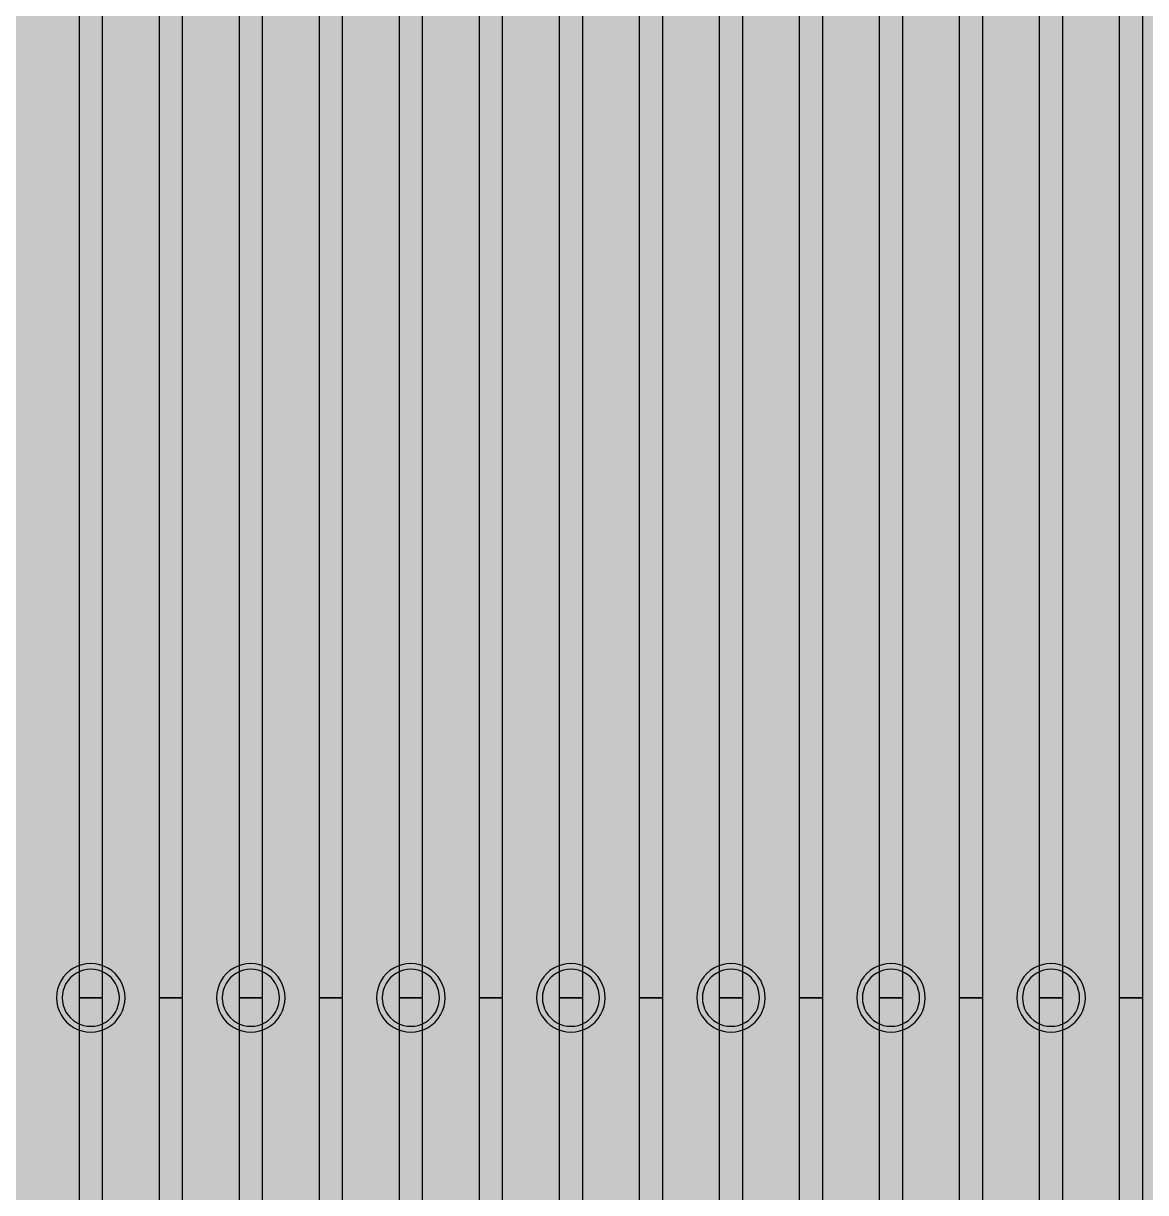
# Model space of a CAD drawing. Header units: metres. Extents: x -7231 to 10969, y -37556 to 1873.
# Drawn here: x 2041.6 to 2139.8, y -16649 to -16546.6 of the extents above; entities that cross this region are included whole.
import ezdxf

# ---------------------------------------------------------------- set-up
doc = ezdxf.new("R2010")
doc.units = ezdxf.units.M
for name, color, linetype in [('Metal1', 4, 'CONTINUOUS'), ('Metal2', 3, 'CONTINUOUS'), ('Polyimide', 7, 'CONTINUOUS')]:
    doc.layers.add(name, color=color, linetype=linetype)

msp = doc.modelspace()

# ---------------------------------------------------------------- hatches: boundary and pattern name
at = {"layer": 'Polyimide'}
msp.add_hatch(color=7, dxfattribs=at).paths.add_polyline_path([(4065.69, -468), (4066.67, -501.99), (4068.51, -535.99), (4071.41, -569.99), (4075.54, -603.99), (4081.04, -637.99), (4088.01, -671.99), (4096.52, -705.98), (4106.62, -739.98), (4118.33, -773.98), (4131.63, -807.98), (4146.49, -841.98), (4162.87, -875.98), (4180.68, -909.97), (4199.83, -943.97), (4220.22, -977.97), (4241.73, -1011.97), (4264.21, -1045.97), (4287.52, -1079.96), (4311.51, -1113.96), (4336.01, -1147.96), (4360.86, -1181.96), (4385.88, -1215.96), (4410.89, -1249.96), (4435.74, -1283.95), (4460.24, -1317.95), (4484.23, -1351.95), (4507.54, -1385.95), (4530.02, -1419.95), (4551.53, -1453.94), (4571.92, -1487.94), (4591.07, -1521.94), (4608.88, -1555.94), (4625.26, -1589.94), (4640.12, -1623.94), (4653.42, -1657.93), (4665.13, -1691.93), (4675.23, -1725.93), (4683.74, -1759.93), (4690.71, -1793.93), (4696.21, -1827.93), (4700.34, -1861.92), (4703.24, -1895.92), (4705.08, -1929.92), (4706.06, -1963.92), (4706.44, -1997.92), (4706.5, -2031.91), (4706.5, -4793.02), (4709.95, -4838.39), (4720.22, -4882.71), (4737.08, -4924.98), (4760.13, -4964.2), (4788.85, -4999.49), (4822.58, -5030.03), (4860.53, -5055.12), (4901.85, -5074.18), (4901.85, -5074.18), (4970.68, -5105.23), (5034.7, -5145.26), (5092.76, -5193.54), (5143.8, -5249.19), (5186.89, -5311.2), (5221.24, -5378.44), (5246.23, -5449.69), (5261.41, -5523.66), (5266.5, -5599), (5261.41, -5674.34), (5246.23, -5748.31), (5221.24, -5819.56), (5186.89, -5886.8), (5143.8, -5948.81), (5092.76, -6004.46), (5034.7, -6052.74), (4970.68, -6092.77), (4901.85, -6123.82), (4860.53, -6142.88), (4822.58, -6167.97), (4788.85, -6198.51), (4760.13, -6233.8), (4737.08, -6273.02), (4720.22, -6315.29), (4709.95, -6359.61), (4706.5, -6404.98), (4706.5, -9221.52), (4709.95, -9266.88), (4720.22, -9311.21), (4737.08, -9353.47), (4760.13, -9392.7), (4788.85, -9427.98), (4822.58, -9458.52), (4860.53, -9483.61), (4901.85, -9502.67), (4970.68, -9533.72), (5034.7, -9573.75), (5092.76, -9622.03), (5143.8, -9677.68), (5186.89, -9739.69), (5221.24, -9806.94), (5246.23, -9878.19), (5261.41, -9952.16), (5266.5, -10027.49), (5261.41, -10102.83), (5246.23, -10176.8), (5221.24, -10248.05), (5186.89, -10315.3), (5143.8, -10377.31), (5092.76, -10432.96), (5034.7, -10481.24), (4970.68, -10521.27), (4901.85, -10552.32), (4860.53, -10571.38), (4822.58, -10596.46), (4788.85, -10627), (4760.13, -10662.29), (4737.08, -10701.52), (4720.22, -10743.78), (4709.95, -10788.1), (4706.5, -10833.47), (4706.5, -13650.01), (4709.95, -13695.38), (4720.22, -13739.7), (4737.08, -13781.96), (4760.13, -13821.19), (4788.85, -13856.48), (4822.58, -13887.02), (4860.53, -13912.11), (4901.85, -13931.17), (4970.68, -13962.22), (5034.7, -14002.25), (5092.76, -14050.53), (5143.8, -14106.18), (5186.89, -14168.19), (5221.24, -14235.43), (5246.23, -14306.68), (5261.41, -14380.65), (5266.5, -14455.99), (5261.41, -14531.33), (5246.23, -14605.29), (5221.24, -14676.55), (5186.89, -14743.79), (5143.8, -14805.8), (5092.76, -14861.45), (5034.7, -14909.73), (4970.68, -14949.76), (4901.85, -14980.81), (4860.53, -14999.87), (4822.58, -15024.96), (4788.85, -15055.5), (4760.13, -15090.79), (4737.08, -15130.01), (4720.22, -15172.27), (4709.95, -15216.6), (4706.5, -15261.97), (4706.5, -15455.99), (4720.95, -15750.04), (4764.14, -16041.26), (4835.68, -16326.84), (4934.86, -16604.04), (5060.74, -16870.18), (5212.09, -17122.7), (5387.47, -17359.17), (5585.18, -17577.31), (5803.32, -17775.02), (6039.79, -17950.4), (6292.31, -18101.75), (6558.45, -18227.63), (6835.65, -18326.81), (7121.23, -18398.34), (7412.45, -18441.54), (7706.5, -18455.99), (9969.01, -18455.99), (10047.42, -18459.84), (10125.08, -18471.36), (10201.23, -18490.44), (10275.15, -18516.89), (10346.12, -18550.45), (10413.46, -18590.81), (10476.52, -18637.58), (10534.69, -18690.3), (10587.41, -18748.47), (10634.18, -18811.53), (10674.54, -18878.87), (10708.11, -18949.84), (10734.56, -19023.76), (10753.63, -19099.92), (10765.15, -19177.58), (10769.01, -19255.99), (10769.01, -20895.8), (10730.24, -20951.41), (10694.6, -21009.08), (10662.21, -21068.63), (10633.17, -21129.89), (10607.55, -21192.66), (10585.45, -21256.74), (10566.93, -21321.96), (10552.05, -21388.09), (10540.84, -21454.95), (10533.35, -21522.33), (10529.6, -21590.02), (10529.6, -21657.81), (10533.35, -21725.5), (10540.84, -21792.87), (10552.05, -21859.73), (10566.93, -21925.87), (10585.45, -21991.08), (10607.55, -22055.17), (10633.17, -22117.94), (10662.21, -22179.19), (10694.6, -22238.74), (10730.24, -22296.41), (10769.01, -22352.03), (10769.01, -32454.24), (10728.74, -32510.49), (10691.72, -32568.92), (10658.05, -32629.35), (10627.85, -32691.58), (10601.2, -32755.42), (10578.21, -32820.67), (10558.93, -32887.1), (10543.44, -32954.52), (10531.77, -33022.71), (10523.97, -33091.44), (10520.07, -33160.51), (10520.07, -33229.69), (10523.97, -33298.75), (10531.77, -33367.49), (10543.44, -33435.67), (10558.93, -33503.09), (10578.21, -33569.53), (10601.2, -33634.77), (10627.85, -33698.61), (10658.05, -33760.85), (10691.72, -33821.28), (10728.74, -33879.71), (10769.01, -33935.96), (10769.01, -36556), (10765.15, -36634.41), (10753.63, -36712.07), (10734.56, -36788.23), (10708.11, -36862.15), (10674.54, -36933.12), (10634.18, -37000.46), (10587.41, -37063.51), (10534.69, -37121.69), (10476.52, -37174.41), (10413.46, -37221.18), (10346.12, -37261.54), (10275.15, -37295.1), (10201.23, -37321.55), (10125.08, -37340.63), (10047.42, -37352.15), (9969.01, -37356), (-6231.01, -37356), (-6309.42, -37352.15), (-6387.08, -37340.63), (-6463.23, -37321.55), (-6537.15, -37295.1), (-6608.12, -37261.54), (-6675.46, -37221.18), (-6738.52, -37174.41), (-6796.69, -37121.69), (-6849.41, -37063.51), (-6896.18, -37000.46), (-6936.54, -36933.12), (-6970.11, -36862.15), (-6996.56, -36788.23), (-7015.63, -36712.07), (-7027.15, -36634.41), (-7031.01, -36556), (-7031.01, -33936), (-6990.74, -33879.75), (-6953.7, -33821.31), (-6920.03, -33760.88), (-6889.82, -33698.64), (-6863.18, -33634.8), (-6840.18, -33569.55), (-6820.9, -33503.11), (-6805.4, -33435.69), (-6793.74, -33367.49), (-6785.94, -33298.75), (-6782.03, -33229.68), (-6782.03, -33160.5), (-6785.94, -33091.43), (-6793.74, -33022.69), (-6805.4, -32954.5), (-6820.9, -32887.07), (-6840.18, -32820.63), (-6863.18, -32755.39), (-6889.82, -32691.54), (-6920.03, -32629.3), (-6953.7, -32568.87), (-6990.74, -32510.43), (-7031.01, -32454.18), (-7031.01, -22364.83), (-6990.74, -22308.58), (-6953.7, -22250.14), (-6920.03, -22189.71), (-6889.82, -22127.47), (-6863.18, -22063.62), (-6840.18, -21998.38), (-6820.9, -21931.94), (-6805.4, -21864.51), (-6793.74, -21796.32), (-6785.94, -21727.58), (-6782.03, -21658.51), (-6782.03, -21589.33), (-6785.94, -21520.26), (-6793.74, -21451.52), (-6805.4, -21383.32), (-6820.9, -21315.9), (-6840.18, -21249.46), (-6863.18, -21184.21), (-6889.82, -21120.37), (-6920.03, -21058.13), (-6953.7, -20997.7), (-6990.74, -20939.26), (-7031.01, -20883.01), (-7031.01, -19255.99), (-7027.15, -19177.58), (-7015.63, -19099.92), (-6996.56, -19023.76), (-6970.11, -18949.84), (-6936.54, -18878.87), (-6896.18, -18811.53), (-6849.41, -18748.47), (-6796.69, -18690.3), (-6738.52, -18637.58), (-6675.46, -18590.81), (-6608.12, -18550.45), (-6537.15, -18516.89), (-6463.23, -18490.44), (-6387.08, -18471.36), (-6309.42, -18459.84), (-6231.01, -18455.99), (-3968.5, -18455.99), (-3674.45, -18441.54), (-3383.23, -18398.34), (-3097.65, -18326.81), (-2820.45, -18227.63), (-2554.31, -18101.75), (-2301.79, -17950.4), (-2065.32, -17775.02), (-1847.18, -17577.31), (-1649.47, -17359.17), (-1474.09, -17122.7), (-1322.74, -16870.18), (-1196.86, -16604.04), (-1097.68, -16326.84), (-1026.14, -16041.26), (-982.95, -15750.04), (-968.5, -15455.99), (-968.5, -15261.97), (-971.95, -15216.6), (-982.22, -15172.27), (-999.08, -15130.01), (-1022.13, -15090.79), (-1050.85, -15055.5), (-1084.58, -15024.96), (-1122.53, -14999.87), (-1163.85, -14980.81), (-1232.68, -14949.76), (-1296.7, -14909.73), (-1354.76, -14861.45), (-1405.8, -14805.8), (-1448.89, -14743.79), (-1483.24, -14676.55), (-1508.23, -14605.29), (-1523.41, -14531.33), (-1528.5, -14455.99), (-1523.41, -14380.65), (-1508.23, -14306.68), (-1483.24, -14235.43), (-1448.89, -14168.19), (-1405.8, -14106.18), (-1354.76, -14050.53), (-1296.7, -14002.25), (-1232.68, -13962.22), (-1163.85, -13931.17), (-1122.53, -13912.11), (-1084.58, -13887.02), (-1050.85, -13856.48), (-1022.13, -13821.19), (-999.08, -13781.96), (-982.22, -13739.7), (-971.95, -13695.38), (-968.5, -13650.01), (-968.5, -12309.64), (-971.95, -12264.27), (-982.22, -12219.94), (-999.08, -12177.68), (-1022.13, -12138.46), (-1050.85, -12103.17), (-1084.58, -12072.63), (-1122.53, -12047.54), (-1163.85, -12028.48), (-1232.68, -11997.43), (-1296.7, -11957.4), (-1354.76, -11909.12), (-1405.8, -11853.47), (-1448.89, -11791.46), (-1483.24, -11724.22), (-1508.23, -11652.96), (-1523.41, -11579), (-1528.5, -11503.66), (-1523.41, -11428.32), (-1508.23, -11354.35), (-1483.24, -11283.1), (-1448.89, -11215.86), (-1405.8, -11153.85), (-1354.76, -11098.2), (-1296.7, -11049.92), (-1232.68, -11009.89), (-1163.85, -10978.84), (-1122.53, -10959.78), (-1084.58, -10934.69), (-1050.85, -10904.15), (-1022.13, -10868.86), (-999.08, -10829.63), (-982.22, -10787.37), (-971.95, -10743.05), (-968.5, -10697.68), (-968.5, -9357.31), (-971.95, -9311.94), (-982.22, -9267.62), (-999.08, -9225.35), (-1022.13, -9186.13), (-1050.85, -9150.84), (-1084.58, -9120.3), (-1122.53, -9095.21), (-1163.85, -9076.15), (-1163.85, -9076.15), (-1232.68, -9045.1), (-1296.7, -9005.07), (-1354.76, -8956.79), (-1405.8, -8901.14), (-1448.89, -8839.13), (-1483.24, -8771.89), (-1508.23, -8700.64), (-1523.41, -8626.67), (-1528.5, -8551.33), (-1523.41, -8475.99), (-1508.23, -8402.02), (-1483.24, -8330.77), (-1448.89, -8263.53), (-1405.8, -8201.52), (-1354.76, -8145.87), (-1296.7, -8097.59), (-1232.68, -8057.56), (-1163.85, -8026.51), (-1163.85, -8026.51), (-1122.53, -8007.45), (-1084.58, -7982.36), (-1050.85, -7951.82), (-1022.13, -7916.53), (-999.08, -7877.31), (-982.22, -7835.04), (-971.95, -7790.72), (-968.5, -7745.35), (-968.5, -6404.98), (-971.95, -6359.61), (-982.22, -6315.29), (-999.08, -6273.02), (-1022.13, -6233.8), (-1050.85, -6198.51), (-1084.58, -6167.97), (-1122.53, -6142.88), (-1163.85, -6123.82), (-1163.85, -6123.82), (-1232.68, -6092.77), (-1296.7, -6052.74), (-1354.76, -6004.46), (-1405.8, -5948.81), (-1448.89, -5886.8), (-1483.24, -5819.56), (-1508.23, -5748.31), (-1523.41, -5674.34), (-1528.5, -5599), (-1523.41, -5523.66), (-1508.23, -5449.69), (-1483.24, -5378.44), (-1448.89, -5311.2), (-1405.8, -5249.19), (-1354.76, -5193.54), (-1296.7, -5145.26), (-1232.68, -5105.23), (-1163.85, -5074.18), (-1163.85, -5074.18), (-1122.53, -5055.12), (-1084.58, -5030.03), (-1050.85, -4999.49), (-1022.13, -4964.2), (-999.08, -4924.98), (-982.22, -4882.71), (-971.95, -4838.39), (-968.5, -4793.02), (-968.5, -2031.91), (-968.44, -1997.92), (-968.06, -1963.92), (-967.05, -1929.92), (-965.18, -1895.92), (-962.22, -1861.92), (-958.01, -1827.93), (-952.41, -1793.93), (-945.31, -1759.93), (-936.64, -1725.93), (-926.35, -1691.93), (-914.43, -1657.93), (-900.88, -1623.94), (-885.74, -1589.94), (-869.05, -1555.94), (-850.91, -1521.94), (-831.4, -1487.94), (-810.63, -1453.94), (-788.72, -1419.95), (-765.82, -1385.95), (-742.07, -1351.95), (-717.63, -1317.95), (-692.67, -1283.95), (-667.36, -1249.96), (-641.88, -1215.96), (-616.39, -1181.96), (-591.08, -1147.96), (-566.12, -1113.96), (-541.68, -1079.96), (-517.93, -1045.97), (-495.03, -1011.97), (-473.12, -977.97), (-452.35, -943.97), (-432.84, -909.97), (-414.7, -875.98), (-398.01, -841.98), (-382.87, -807.98), (-369.32, -773.98), (-357.4, -739.98), (-347.11, -705.98), (-338.44, -671.99), (-331.34, -637.99), (-325.74, -603.99), (-321.53, -569.99), (-318.57, -535.99), (-316.7, -501.99), (-315.69, -468), (-315.31, -434), (-315.25, -400), (-315.25, 401), (-315.25, 451), (-315.25, 1644), (-270.25, 1644), (-270.03, 1637.13), (-269.35, 1630.29), (-268.23, 1623.52), (-266.67, 1616.82), (-264.68, 1610.25), (-262.26, 1603.82), (-259.42, 1597.56), (-256.18, 1591.5), (-252.55, 1585.67), (-248.55, 1580.08), (-244.19, 1574.77), (-239.5, 1569.75), (-234.48, 1565.06), (-229.17, 1560.7), (-223.58, 1556.7), (-217.75, 1553.07), (-211.69, 1549.83), (-205.43, 1546.99), (-199, 1544.57), (-192.43, 1542.58), (-185.73, 1541.02), (-178.96, 1539.9), (-172.12, 1539.22), (-165.25, 1539), (-158.38, 1539.22), (-151.54, 1539.9), (-144.77, 1541.02), (-138.07, 1542.58), (-131.5, 1544.57), (-125.07, 1546.99), (-118.81, 1549.83), (-112.75, 1553.07), (-106.92, 1556.7), (-101.33, 1560.7), (-96.02, 1565.06), (-91, 1569.75), (-86.31, 1574.77), (-81.95, 1580.08), (-77.95, 1585.67), (-74.32, 1591.5), (-71.08, 1597.56), (-68.24, 1603.82), (-65.82, 1610.25), (-63.83, 1616.82), (-62.27, 1623.52), (-61.15, 1630.29), (-60.47, 1637.13), (-60.25, 1644), (1853, 1644), (1853, 1573), (3815.25, 1573), (3815.46, 1579.54), (3816.11, 1586.05), (3817.17, 1592.51), (3818.66, 1598.88), (3820.56, 1605.14), (3822.86, 1611.27), (3825.56, 1617.23), (3828.65, 1623), (3832.1, 1628.56), (3835.91, 1633.88), (3840.07, 1638.93), (3844.54, 1643.71), (3849.32, 1648.18), (3854.37, 1652.34), (3859.69, 1656.15), (3865.25, 1659.6), (3871.02, 1662.69), (3876.98, 1665.39), (3883.11, 1667.69), (3889.37, 1669.59), (3895.74, 1671.08), (3902.2, 1672.14), (3908.71, 1672.79), (3915.25, 1673), (3921.79, 1672.79), (3928.3, 1672.14), (3934.76, 1671.08), (3941.13, 1669.59), (3947.39, 1667.69), (3953.52, 1665.39), (3959.48, 1662.69), (3965.25, 1659.6), (3970.81, 1656.15), (3976.13, 1652.34), (3981.18, 1648.18), (3985.96, 1643.71), (3990.43, 1638.93), (3994.59, 1633.88), (3998.4, 1628.56), (4001.85, 1623), (4004.94, 1617.23), (4007.64, 1611.27), (4009.94, 1605.14), (4011.84, 1598.88), (4013.33, 1592.51), (4014.39, 1586.05), (4015.04, 1579.54), (4015.25, 1573), (4065.25, 1573), (4065.25, 451), (4065.25, 401), (4065.25, -400), (4065.31, -434), (4065.69, -468)])

# ---------------------------------------------------------------- linework, layer by layer
at = {"layer": 'Metal1'}
for points in [[(2048.5, -2031.87), (2048.5, -16631.91), (2046.5, -16631.91), (2046.5, -2031.96)], [(2055.5, -2031.86), (2055.5, -16631.91), (2053.5, -16631.91), (2053.5, -2031.96)], [(2062.5, -2031.86), (2062.5, -16631.91), (2060.5, -16631.91), (2060.5, -2031.97)], [(2069.5, -2031.86), (2069.5, -16631.91), (2067.5, -16631.91), (2067.5, -2031.97)], [(2076.5, -2031.86), (2076.5, -16631.91), (2074.5, -16631.91), (2074.5, -2031.97)], [(2083.5, -2031.86), (2083.5, -16631.91), (2081.5, -16631.91), (2081.5, -2031.97)], [(2090.5, -2031.86), (2090.5, -16631.91), (2088.5, -16631.91), (2088.5, -2031.97)], [(2097.5, -2031.86), (2097.5, -16631.91), (2095.5, -16631.91), (2095.5, -2031.97)], [(2104.5, -2031.86), (2104.5, -16631.91), (2102.5, -16631.91), (2102.5, -2031.97)], [(2111.5, -2031.86), (2111.5, -16631.91), (2109.5, -16631.91), (2109.5, -2031.97)], [(2118.5, -2031.86), (2118.5, -16631.91), (2116.5, -16631.91), (2116.5, -2031.97)], [(2125.5, -2031.86), (2125.5, -16631.91), (2123.5, -16631.91), (2123.5, -2031.97)], [(2132.5, -2031.86), (2132.5, -16631.91), (2130.5, -16631.91), (2130.5, -2031.97)], [(2139.5, -2031.86), (2139.5, -16631.91), (2137.5, -16631.91), (2137.5, -2031.97)], [(2041.71, -17789.34), (2043.4, -17766.84), (2045.08, -17744.34), (2046.76, -17721.84), (2048.45, -17699.34), (2050.13, -17676.84), (2051.82, -17654.34), (2052.83, -17640.86), (2053.5, -17622.87), (2053.5, -16631.91), (2055.5, -16631.91), (2055.5, -17622.91), (2054.82, -17640.97), (2053.81, -17654.49), (2052.13, -17676.99), (2050.44, -17699.49), (2048.76, -17721.99), (2047.07, -17744.49), (2045.39, -17766.99), (2043.71, -17789.49)], [(2054.82, -17789.34), (2056.63, -17766.84), (2058.45, -17744.34), (2060.26, -17721.84), (2062.07, -17699.34), (2063.88, -17676.84), (2065.69, -17654.34), (2066.78, -17640.85), (2067.5, -17622.87), (2067.5, -16631.91), (2069.5, -16631.91), (2069.5, -17622.91), (2068.77, -17640.98), (2067.69, -17654.5), (2065.87, -17677), (2064.06, -17699.5), (2062.25, -17722), (2060.44, -17744.5), (2058.63, -17767), (2056.82, -17789.5)], [(2067.93, -17789.33), (2069.87, -17766.83), (2071.81, -17744.33), (2073.75, -17721.83), (2075.69, -17699.33), (2077.63, -17676.83), (2079.56, -17654.33), (2080.73, -17640.85), (2081.5, -17622.86), (2081.5, -16631.91), (2083.5, -16631.91), (2083.5, -17622.9), (2082.72, -17640.98), (2081.56, -17654.5), (2079.62, -17677), (2077.68, -17699.5), (2075.74, -17722), (2073.8, -17744.5), (2071.86, -17767), (2069.92, -17789.51)], [(2081.04, -17789.33), (2083.11, -17766.83), (2085.17, -17744.33), (2087.24, -17721.83), (2089.31, -17699.33), (2091.37, -17676.82), (2093.44, -17654.32), (2094.68, -17640.85), (2095.5, -17622.85), (2095.5, -16631.91), (2097.5, -16631.91), (2097.5, -17622.9), (2096.67, -17640.98), (2095.43, -17654.51), (2093.36, -17677.01), (2091.3, -17699.51), (2089.23, -17722.01), (2087.17, -17744.51), (2085.1, -17767.01), (2083.03, -17789.51)], [(2094.15, -17789.32), (2096.35, -17766.82), (2098.54, -17744.32), (2100.73, -17721.82), (2102.93, -17699.32), (2105.12, -17676.82), (2107.31, -17654.32), (2108.63, -17640.84), (2109.5, -17622.85), (2109.5, -16631.91), (2111.5, -16631.91), (2111.5, -17622.9), (2110.62, -17640.99), (2109.3, -17654.51), (2107.11, -17677.01), (2104.92, -17699.51), (2102.72, -17722.01), (2100.53, -17744.52), (2098.34, -17767.02), (2096.14, -17789.52)], [(2107.26, -17789.32), (2109.58, -17766.82), (2111.9, -17744.32), (2114.22, -17721.81), (2116.54, -17699.31), (2118.86, -17676.81), (2121.19, -17654.31), (2122.57, -17640.84), (2123.5, -17622.84), (2123.5, -16631.91), (2125.5, -16631.91), (2125.5, -17622.89), (2124.57, -17640.99), (2123.17, -17654.52), (2120.85, -17677.02), (2118.53, -17699.52), (2116.21, -17722.02), (2113.89, -17744.52), (2111.57, -17767.02), (2109.25, -17789.52)], [(2120.37, -17789.31), (2122.82, -17766.81), (2125.27, -17744.31), (2127.72, -17721.81), (2130.16, -17699.31), (2132.61, -17676.81), (2135.06, -17654.31), (2136.52, -17640.83), (2137.5, -17622.83), (2137.5, -16631.91), (2139.5, -16631.91), (2139.5, -17622.89), (2138.52, -17641), (2137.05, -17654.52), (2134.6, -17677.02), (2132.15, -17699.52), (2129.7, -17722.03), (2127.26, -17744.53), (2124.81, -17767.03), (2122.36, -17789.53)]]:
    msp.add_lwpolyline(points, dxfattribs=at)
for points in [[(2050.5, -16631.91), (2050.47, -16631.52), (2050.4, -16631.14), (2050.27, -16630.77), (2050.1, -16630.41), (2049.88, -16630.09), (2049.62, -16629.79), (2049.33, -16629.53), (2049, -16629.32), (2048.65, -16629.14), (2048.28, -16629.02), (2047.89, -16628.94), (2047.5, -16628.91), (2047.11, -16628.94), (2046.72, -16629.02), (2046.35, -16629.14), (2046, -16629.32), (2045.67, -16629.53), (2045.38, -16629.79), (2045.12, -16630.09), (2044.9, -16630.41), (2044.73, -16630.77), (2044.6, -16631.14), (2044.53, -16631.52), (2044.5, -16631.91), (2044.53, -16632.31), (2044.6, -16632.69), (2044.73, -16633.06), (2044.9, -16633.41), (2045.12, -16633.74), (2045.38, -16634.04), (2045.67, -16634.29), (2046, -16634.51), (2046.35, -16634.69), (2046.72, -16634.81), (2047.11, -16634.89), (2047.5, -16634.91), (2047.89, -16634.89), (2048.28, -16634.81), (2048.65, -16634.69), (2049, -16634.51), (2049.33, -16634.29), (2049.62, -16634.04), (2049.88, -16633.74), (2050.1, -16633.41), (2050.27, -16633.06), (2050.4, -16632.69), (2050.47, -16632.31), (2050.5, -16631.91)], [(2064.5, -16631.91), (2064.47, -16631.52), (2064.4, -16631.14), (2064.27, -16630.77), (2064.1, -16630.41), (2063.88, -16630.09), (2063.62, -16629.79), (2063.33, -16629.53), (2063, -16629.32), (2062.65, -16629.14), (2062.28, -16629.02), (2061.89, -16628.94), (2061.5, -16628.91), (2061.11, -16628.94), (2060.72, -16629.02), (2060.35, -16629.14), (2060, -16629.32), (2059.67, -16629.53), (2059.38, -16629.79), (2059.12, -16630.09), (2058.9, -16630.41), (2058.73, -16630.77), (2058.6, -16631.14), (2058.53, -16631.52), (2058.5, -16631.91), (2058.53, -16632.31), (2058.6, -16632.69), (2058.73, -16633.06), (2058.9, -16633.41), (2059.12, -16633.74), (2059.38, -16634.04), (2059.67, -16634.29), (2060, -16634.51), (2060.35, -16634.69), (2060.72, -16634.81), (2061.11, -16634.89), (2061.5, -16634.91), (2061.89, -16634.89), (2062.28, -16634.81), (2062.65, -16634.69), (2063, -16634.51), (2063.33, -16634.29), (2063.62, -16634.04), (2063.88, -16633.74), (2064.1, -16633.41), (2064.27, -16633.06), (2064.4, -16632.69), (2064.47, -16632.31), (2064.5, -16631.91)], [(2078.5, -16631.91), (2078.47, -16631.52), (2078.4, -16631.14), (2078.27, -16630.77), (2078.1, -16630.41), (2077.88, -16630.09), (2077.62, -16629.79), (2077.33, -16629.53), (2077, -16629.32), (2076.65, -16629.14), (2076.28, -16629.02), (2075.89, -16628.94), (2075.5, -16628.91), (2075.11, -16628.94), (2074.72, -16629.02), (2074.35, -16629.14), (2074, -16629.32), (2073.67, -16629.53), (2073.38, -16629.79), (2073.12, -16630.09), (2072.9, -16630.41), (2072.73, -16630.77), (2072.6, -16631.14), (2072.53, -16631.52), (2072.5, -16631.91), (2072.53, -16632.31), (2072.6, -16632.69), (2072.73, -16633.06), (2072.9, -16633.41), (2073.12, -16633.74), (2073.38, -16634.04), (2073.67, -16634.29), (2074, -16634.51), (2074.35, -16634.69), (2074.72, -16634.81), (2075.11, -16634.89), (2075.5, -16634.91), (2075.89, -16634.89), (2076.28, -16634.81), (2076.65, -16634.69), (2077, -16634.51), (2077.33, -16634.29), (2077.62, -16634.04), (2077.88, -16633.74), (2078.1, -16633.41), (2078.27, -16633.06), (2078.4, -16632.69), (2078.47, -16632.31), (2078.5, -16631.91)], [(2092.5, -16631.91), (2092.47, -16631.52), (2092.4, -16631.14), (2092.27, -16630.77), (2092.1, -16630.41), (2091.88, -16630.09), (2091.62, -16629.79), (2091.33, -16629.53), (2091, -16629.32), (2090.65, -16629.14), (2090.28, -16629.02), (2089.89, -16628.94), (2089.5, -16628.91), (2089.11, -16628.94), (2088.72, -16629.02), (2088.35, -16629.14), (2088, -16629.32), (2087.67, -16629.53), (2087.38, -16629.79), (2087.12, -16630.09), (2086.9, -16630.41), (2086.73, -16630.77), (2086.6, -16631.14), (2086.53, -16631.52), (2086.5, -16631.91), (2086.53, -16632.31), (2086.6, -16632.69), (2086.73, -16633.06), (2086.9, -16633.41), (2087.12, -16633.74), (2087.38, -16634.04), (2087.67, -16634.29), (2088, -16634.51), (2088.35, -16634.69), (2088.72, -16634.81), (2089.11, -16634.89), (2089.5, -16634.91), (2089.89, -16634.89), (2090.28, -16634.81), (2090.65, -16634.69), (2091, -16634.51), (2091.33, -16634.29), (2091.62, -16634.04), (2091.88, -16633.74), (2092.1, -16633.41), (2092.27, -16633.06), (2092.4, -16632.69), (2092.47, -16632.31), (2092.5, -16631.91)], [(2106.5, -16631.91), (2106.47, -16631.52), (2106.4, -16631.14), (2106.27, -16630.77), (2106.1, -16630.41), (2105.88, -16630.09), (2105.62, -16629.79), (2105.33, -16629.53), (2105, -16629.32), (2104.65, -16629.14), (2104.28, -16629.02), (2103.89, -16628.94), (2103.5, -16628.91), (2103.11, -16628.94), (2102.72, -16629.02), (2102.35, -16629.14), (2102, -16629.32), (2101.67, -16629.53), (2101.38, -16629.79), (2101.12, -16630.09), (2100.9, -16630.41), (2100.73, -16630.77), (2100.6, -16631.14), (2100.53, -16631.52), (2100.5, -16631.91), (2100.53, -16632.31), (2100.6, -16632.69), (2100.73, -16633.06), (2100.9, -16633.41), (2101.12, -16633.74), (2101.38, -16634.04), (2101.67, -16634.29), (2102, -16634.51), (2102.35, -16634.69), (2102.72, -16634.81), (2103.11, -16634.89), (2103.5, -16634.91), (2103.89, -16634.89), (2104.28, -16634.81), (2104.65, -16634.69), (2105, -16634.51), (2105.33, -16634.29), (2105.62, -16634.04), (2105.88, -16633.74), (2106.1, -16633.41), (2106.27, -16633.06), (2106.4, -16632.69), (2106.47, -16632.31), (2106.5, -16631.91)], [(2120.5, -16631.91), (2120.47, -16631.52), (2120.4, -16631.14), (2120.27, -16630.77), (2120.1, -16630.41), (2119.88, -16630.09), (2119.62, -16629.79), (2119.33, -16629.53), (2119, -16629.32), (2118.65, -16629.14), (2118.28, -16629.02), (2117.89, -16628.94), (2117.5, -16628.91), (2117.11, -16628.94), (2116.72, -16629.02), (2116.35, -16629.14), (2116, -16629.32), (2115.67, -16629.53), (2115.38, -16629.79), (2115.12, -16630.09), (2114.9, -16630.41), (2114.73, -16630.77), (2114.6, -16631.14), (2114.53, -16631.52), (2114.5, -16631.91), (2114.53, -16632.31), (2114.6, -16632.69), (2114.73, -16633.06), (2114.9, -16633.41), (2115.12, -16633.74), (2115.38, -16634.04), (2115.67, -16634.29), (2116, -16634.51), (2116.35, -16634.69), (2116.72, -16634.81), (2117.11, -16634.89), (2117.5, -16634.91), (2117.89, -16634.89), (2118.28, -16634.81), (2118.65, -16634.69), (2119, -16634.51), (2119.33, -16634.29), (2119.62, -16634.04), (2119.88, -16633.74), (2120.1, -16633.41), (2120.27, -16633.06), (2120.4, -16632.69), (2120.47, -16632.31), (2120.5, -16631.91)], [(2134.5, -16631.91), (2134.47, -16631.52), (2134.4, -16631.14), (2134.27, -16630.77), (2134.1, -16630.41), (2133.88, -16630.09), (2133.62, -16629.79), (2133.33, -16629.53), (2133, -16629.32), (2132.65, -16629.14), (2132.28, -16629.02), (2131.89, -16628.94), (2131.5, -16628.91), (2131.11, -16628.94), (2130.72, -16629.02), (2130.35, -16629.14), (2130, -16629.32), (2129.67, -16629.53), (2129.38, -16629.79), (2129.12, -16630.09), (2128.9, -16630.41), (2128.73, -16630.77), (2128.6, -16631.14), (2128.53, -16631.52), (2128.5, -16631.91), (2128.53, -16632.31), (2128.6, -16632.69), (2128.73, -16633.06), (2128.9, -16633.41), (2129.12, -16633.74), (2129.38, -16634.04), (2129.67, -16634.29), (2130, -16634.51), (2130.35, -16634.69), (2130.72, -16634.81), (2131.11, -16634.89), (2131.5, -16634.91), (2131.89, -16634.89), (2132.28, -16634.81), (2132.65, -16634.69), (2133, -16634.51), (2133.33, -16634.29), (2133.62, -16634.04), (2133.88, -16633.74), (2134.1, -16633.41), (2134.27, -16633.06), (2134.4, -16632.69), (2134.47, -16632.31), (2134.5, -16631.91)]]:
    msp.add_lwpolyline(points, close=True, dxfattribs=at)
at = {"layer": 'Metal2'}
for points in [[(2050.5, -16631.91), (2050.47, -16631.52), (2050.4, -16631.14), (2050.27, -16630.77), (2050.1, -16630.41), (2049.88, -16630.09), (2049.62, -16629.79), (2049.33, -16629.53), (2049, -16629.32), (2048.65, -16629.14), (2048.28, -16629.02), (2047.89, -16628.94), (2047.5, -16628.91), (2047.11, -16628.94), (2046.72, -16629.02), (2046.35, -16629.14), (2046, -16629.32), (2045.67, -16629.53), (2045.38, -16629.79), (2045.12, -16630.09), (2044.9, -16630.41), (2044.73, -16630.77), (2044.6, -16631.14), (2044.53, -16631.52), (2044.5, -16631.91), (2044.53, -16632.31), (2044.6, -16632.69), (2044.73, -16633.06), (2044.9, -16633.41), (2045.12, -16633.74), (2045.38, -16634.04), (2045.67, -16634.29), (2046, -16634.51), (2046.35, -16634.69), (2046.72, -16634.81), (2047.11, -16634.89), (2047.5, -16634.91), (2047.89, -16634.89), (2048.28, -16634.81), (2048.65, -16634.69), (2049, -16634.51), (2049.33, -16634.29), (2049.62, -16634.04), (2049.88, -16633.74), (2050.1, -16633.41), (2050.27, -16633.06), (2050.4, -16632.69), (2050.47, -16632.31), (2050.5, -16631.91)], [(2064.5, -16631.91), (2064.47, -16631.52), (2064.4, -16631.14), (2064.27, -16630.77), (2064.1, -16630.41), (2063.88, -16630.09), (2063.62, -16629.79), (2063.33, -16629.53), (2063, -16629.32), (2062.65, -16629.14), (2062.28, -16629.02), (2061.89, -16628.94), (2061.5, -16628.91), (2061.11, -16628.94), (2060.72, -16629.02), (2060.35, -16629.14), (2060, -16629.32), (2059.67, -16629.53), (2059.38, -16629.79), (2059.12, -16630.09), (2058.9, -16630.41), (2058.73, -16630.77), (2058.6, -16631.14), (2058.53, -16631.52), (2058.5, -16631.91), (2058.53, -16632.31), (2058.6, -16632.69), (2058.73, -16633.06), (2058.9, -16633.41), (2059.12, -16633.74), (2059.38, -16634.04), (2059.67, -16634.29), (2060, -16634.51), (2060.35, -16634.69), (2060.72, -16634.81), (2061.11, -16634.89), (2061.5, -16634.91), (2061.89, -16634.89), (2062.28, -16634.81), (2062.65, -16634.69), (2063, -16634.51), (2063.33, -16634.29), (2063.62, -16634.04), (2063.88, -16633.74), (2064.1, -16633.41), (2064.27, -16633.06), (2064.4, -16632.69), (2064.47, -16632.31), (2064.5, -16631.91)], [(2078.5, -16631.91), (2078.47, -16631.52), (2078.4, -16631.14), (2078.27, -16630.77), (2078.1, -16630.41), (2077.88, -16630.09), (2077.62, -16629.79), (2077.33, -16629.53), (2077, -16629.32), (2076.65, -16629.14), (2076.28, -16629.02), (2075.89, -16628.94), (2075.5, -16628.91), (2075.11, -16628.94), (2074.72, -16629.02), (2074.35, -16629.14), (2074, -16629.32), (2073.67, -16629.53), (2073.38, -16629.79), (2073.12, -16630.09), (2072.9, -16630.41), (2072.73, -16630.77), (2072.6, -16631.14), (2072.53, -16631.52), (2072.5, -16631.91), (2072.53, -16632.31), (2072.6, -16632.69), (2072.73, -16633.06), (2072.9, -16633.41), (2073.12, -16633.74), (2073.38, -16634.04), (2073.67, -16634.29), (2074, -16634.51), (2074.35, -16634.69), (2074.72, -16634.81), (2075.11, -16634.89), (2075.5, -16634.91), (2075.89, -16634.89), (2076.28, -16634.81), (2076.65, -16634.69), (2077, -16634.51), (2077.33, -16634.29), (2077.62, -16634.04), (2077.88, -16633.74), (2078.1, -16633.41), (2078.27, -16633.06), (2078.4, -16632.69), (2078.47, -16632.31), (2078.5, -16631.91)], [(2092.5, -16631.91), (2092.47, -16631.52), (2092.4, -16631.14), (2092.27, -16630.77), (2092.1, -16630.41), (2091.88, -16630.09), (2091.62, -16629.79), (2091.33, -16629.53), (2091, -16629.32), (2090.65, -16629.14), (2090.28, -16629.02), (2089.89, -16628.94), (2089.5, -16628.91), (2089.11, -16628.94), (2088.72, -16629.02), (2088.35, -16629.14), (2088, -16629.32), (2087.67, -16629.53), (2087.38, -16629.79), (2087.12, -16630.09), (2086.9, -16630.41), (2086.73, -16630.77), (2086.6, -16631.14), (2086.53, -16631.52), (2086.5, -16631.91), (2086.53, -16632.31), (2086.6, -16632.69), (2086.73, -16633.06), (2086.9, -16633.41), (2087.12, -16633.74), (2087.38, -16634.04), (2087.67, -16634.29), (2088, -16634.51), (2088.35, -16634.69), (2088.72, -16634.81), (2089.11, -16634.89), (2089.5, -16634.91), (2089.89, -16634.89), (2090.28, -16634.81), (2090.65, -16634.69), (2091, -16634.51), (2091.33, -16634.29), (2091.62, -16634.04), (2091.88, -16633.74), (2092.1, -16633.41), (2092.27, -16633.06), (2092.4, -16632.69), (2092.47, -16632.31), (2092.5, -16631.91)], [(2106.5, -16631.91), (2106.47, -16631.52), (2106.4, -16631.14), (2106.27, -16630.77), (2106.1, -16630.41), (2105.88, -16630.09), (2105.62, -16629.79), (2105.33, -16629.53), (2105, -16629.32), (2104.65, -16629.14), (2104.28, -16629.02), (2103.89, -16628.94), (2103.5, -16628.91), (2103.11, -16628.94), (2102.72, -16629.02), (2102.35, -16629.14), (2102, -16629.32), (2101.67, -16629.53), (2101.38, -16629.79), (2101.12, -16630.09), (2100.9, -16630.41), (2100.73, -16630.77), (2100.6, -16631.14), (2100.53, -16631.52), (2100.5, -16631.91), (2100.53, -16632.31), (2100.6, -16632.69), (2100.73, -16633.06), (2100.9, -16633.41), (2101.12, -16633.74), (2101.38, -16634.04), (2101.67, -16634.29), (2102, -16634.51), (2102.35, -16634.69), (2102.72, -16634.81), (2103.11, -16634.89), (2103.5, -16634.91), (2103.89, -16634.89), (2104.28, -16634.81), (2104.65, -16634.69), (2105, -16634.51), (2105.33, -16634.29), (2105.62, -16634.04), (2105.88, -16633.74), (2106.1, -16633.41), (2106.27, -16633.06), (2106.4, -16632.69), (2106.47, -16632.31), (2106.5, -16631.91)], [(2120.5, -16631.91), (2120.47, -16631.52), (2120.4, -16631.14), (2120.27, -16630.77), (2120.1, -16630.41), (2119.88, -16630.09), (2119.62, -16629.79), (2119.33, -16629.53), (2119, -16629.32), (2118.65, -16629.14), (2118.28, -16629.02), (2117.89, -16628.94), (2117.5, -16628.91), (2117.11, -16628.94), (2116.72, -16629.02), (2116.35, -16629.14), (2116, -16629.32), (2115.67, -16629.53), (2115.38, -16629.79), (2115.12, -16630.09), (2114.9, -16630.41), (2114.73, -16630.77), (2114.6, -16631.14), (2114.53, -16631.52), (2114.5, -16631.91), (2114.53, -16632.31), (2114.6, -16632.69), (2114.73, -16633.06), (2114.9, -16633.41), (2115.12, -16633.74), (2115.38, -16634.04), (2115.67, -16634.29), (2116, -16634.51), (2116.35, -16634.69), (2116.72, -16634.81), (2117.11, -16634.89), (2117.5, -16634.91), (2117.89, -16634.89), (2118.28, -16634.81), (2118.65, -16634.69), (2119, -16634.51), (2119.33, -16634.29), (2119.62, -16634.04), (2119.88, -16633.74), (2120.1, -16633.41), (2120.27, -16633.06), (2120.4, -16632.69), (2120.47, -16632.31), (2120.5, -16631.91)], [(2134.5, -16631.91), (2134.47, -16631.52), (2134.4, -16631.14), (2134.27, -16630.77), (2134.1, -16630.41), (2133.88, -16630.09), (2133.62, -16629.79), (2133.33, -16629.53), (2133, -16629.32), (2132.65, -16629.14), (2132.28, -16629.02), (2131.89, -16628.94), (2131.5, -16628.91), (2131.11, -16628.94), (2130.72, -16629.02), (2130.35, -16629.14), (2130, -16629.32), (2129.67, -16629.53), (2129.38, -16629.79), (2129.12, -16630.09), (2128.9, -16630.41), (2128.73, -16630.77), (2128.6, -16631.14), (2128.53, -16631.52), (2128.5, -16631.91), (2128.53, -16632.31), (2128.6, -16632.69), (2128.73, -16633.06), (2128.9, -16633.41), (2129.12, -16633.74), (2129.38, -16634.04), (2129.67, -16634.29), (2130, -16634.51), (2130.35, -16634.69), (2130.72, -16634.81), (2131.11, -16634.89), (2131.5, -16634.91), (2131.89, -16634.89), (2132.28, -16634.81), (2132.65, -16634.69), (2133, -16634.51), (2133.33, -16634.29), (2133.62, -16634.04), (2133.88, -16633.74), (2134.1, -16633.41), (2134.27, -16633.06), (2134.4, -16632.69), (2134.47, -16632.31), (2134.5, -16631.91)]]:
    msp.add_lwpolyline(points, close=True, dxfattribs=at)
for points in [[(2035.16, -17789.35), (2036.78, -17766.85), (2038.4, -17744.35), (2040.02, -17721.85), (2041.64, -17699.34), (2043.26, -17676.84), (2044.88, -17654.34), (2045.85, -17640.86), (2046.5, -17622.87), (2046.5, -16631.91), (2048.5, -16631.91), (2048.5, -17622.91), (2047.85, -17640.97), (2046.88, -17654.49), (2045.26, -17676.99), (2043.63, -17699.49), (2042.01, -17721.99), (2040.39, -17744.49), (2038.77, -17766.99), (2037.15, -17789.49)], [(2048.27, -17789.34), (2050.01, -17766.84), (2051.76, -17744.34), (2053.51, -17721.84), (2055.26, -17699.34), (2057.01, -17676.84), (2058.75, -17654.34), (2059.8, -17640.86), (2060.5, -17622.87), (2060.5, -16631.91), (2062.5, -16631.91), (2062.5, -17622.91), (2061.8, -17640.97), (2060.75, -17654.49), (2059, -17676.99), (2057.25, -17699.49), (2055.5, -17721.99), (2053.76, -17744.5), (2052.01, -17767), (2050.26, -17789.5)], [(2061.38, -17789.34), (2063.25, -17766.84), (2065.13, -17744.34), (2067, -17721.83), (2068.88, -17699.33), (2070.75, -17676.83), (2072.63, -17654.33), (2073.75, -17640.85), (2074.5, -17622.86), (2074.5, -16631.91), (2076.5, -16631.91), (2076.5, -17622.9), (2075.75, -17640.98), (2074.62, -17654.5), (2072.75, -17677), (2070.87, -17699.5), (2069, -17722), (2067.12, -17744.5), (2065.25, -17767), (2063.37, -17789.5)], [(2074.49, -17789.33), (2076.49, -17766.83), (2078.49, -17744.33), (2080.49, -17721.83), (2082.5, -17699.33), (2084.5, -17676.83), (2086.5, -17654.33), (2087.7, -17640.85), (2088.5, -17622.86), (2088.5, -16631.91), (2090.5, -16631.91), (2090.5, -17622.9), (2089.7, -17640.98), (2088.49, -17654.5), (2086.49, -17677), (2084.49, -17699.51), (2082.49, -17722.01), (2080.48, -17744.51), (2078.48, -17767.01), (2076.48, -17789.51)], [(2087.6, -17789.33), (2089.73, -17766.82), (2091.86, -17744.32), (2093.99, -17721.82), (2096.12, -17699.32), (2098.25, -17676.82), (2100.37, -17654.32), (2101.65, -17640.84), (2102.5, -17622.85), (2102.5, -16631.91), (2104.5, -16631.91), (2104.5, -17622.9), (2103.65, -17640.99), (2102.37, -17654.51), (2100.24, -17677.01), (2098.11, -17699.51), (2095.98, -17722.01), (2093.85, -17744.51), (2091.72, -17767.01), (2089.59, -17789.51)], [(2100.71, -17789.32), (2102.97, -17766.82), (2105.22, -17744.32), (2107.48, -17721.82), (2109.74, -17699.32), (2111.99, -17676.82), (2114.25, -17654.32), (2115.6, -17640.84), (2116.5, -17622.84), (2116.5, -16631.91), (2118.5, -16631.91), (2118.5, -17622.89), (2117.59, -17640.99), (2116.24, -17654.52), (2113.98, -17677.02), (2111.73, -17699.52), (2109.47, -17722.02), (2107.21, -17744.52), (2104.96, -17767.02), (2102.7, -17789.52)], [(2113.82, -17789.31), (2116.2, -17766.81), (2118.59, -17744.31), (2120.97, -17721.81), (2123.35, -17699.31), (2125.74, -17676.81), (2128.12, -17654.31), (2129.55, -17640.84), (2130.5, -17622.84), (2130.5, -16631.91), (2132.5, -16631.91), (2132.5, -17622.89), (2131.54, -17640.99), (2130.11, -17654.52), (2127.73, -17677.02), (2125.34, -17699.52), (2122.96, -17722.02), (2120.58, -17744.52), (2118.19, -17767.02), (2115.81, -17789.52)]]:
    msp.add_lwpolyline(points, dxfattribs=at)
at = {"layer": 'Via'}
for points in [[(2050, -16631.91), (2049.98, -16631.59), (2049.91, -16631.27), (2049.81, -16630.96), (2049.67, -16630.66), (2049.48, -16630.39), (2049.27, -16630.15), (2049.02, -16629.93), (2048.75, -16629.75), (2048.46, -16629.6), (2048.15, -16629.5), (2047.83, -16629.44), (2047.5, -16629.41), (2047.17, -16629.44), (2046.85, -16629.5), (2046.54, -16629.6), (2046.25, -16629.75), (2045.98, -16629.93), (2045.73, -16630.15), (2045.52, -16630.39), (2045.33, -16630.66), (2045.19, -16630.96), (2045.09, -16631.27), (2045.02, -16631.59), (2045, -16631.91), (2045.02, -16632.24), (2045.09, -16632.56), (2045.19, -16632.87), (2045.33, -16633.16), (2045.52, -16633.44), (2045.73, -16633.68), (2045.98, -16633.9), (2046.25, -16634.08), (2046.54, -16634.22), (2046.85, -16634.33), (2047.17, -16634.39), (2047.5, -16634.41), (2047.83, -16634.39), (2048.15, -16634.33), (2048.46, -16634.22), (2048.75, -16634.08), (2049.02, -16633.9), (2049.27, -16633.68), (2049.48, -16633.44), (2049.67, -16633.16), (2049.81, -16632.87), (2049.91, -16632.56), (2049.98, -16632.24), (2050, -16631.91)], [(2064, -16631.91), (2063.98, -16631.59), (2063.91, -16631.27), (2063.81, -16630.96), (2063.67, -16630.66), (2063.48, -16630.39), (2063.27, -16630.15), (2063.02, -16629.93), (2062.75, -16629.75), (2062.46, -16629.6), (2062.15, -16629.5), (2061.83, -16629.44), (2061.5, -16629.41), (2061.17, -16629.44), (2060.85, -16629.5), (2060.54, -16629.6), (2060.25, -16629.75), (2059.98, -16629.93), (2059.73, -16630.15), (2059.52, -16630.39), (2059.33, -16630.66), (2059.19, -16630.96), (2059.09, -16631.27), (2059.02, -16631.59), (2059, -16631.91), (2059.02, -16632.24), (2059.09, -16632.56), (2059.19, -16632.87), (2059.33, -16633.16), (2059.52, -16633.44), (2059.73, -16633.68), (2059.98, -16633.9), (2060.25, -16634.08), (2060.54, -16634.22), (2060.85, -16634.33), (2061.17, -16634.39), (2061.5, -16634.41), (2061.83, -16634.39), (2062.15, -16634.33), (2062.46, -16634.22), (2062.75, -16634.08), (2063.02, -16633.9), (2063.27, -16633.68), (2063.48, -16633.44), (2063.67, -16633.16), (2063.81, -16632.87), (2063.91, -16632.56), (2063.98, -16632.24), (2064, -16631.91)], [(2078, -16631.91), (2077.98, -16631.59), (2077.91, -16631.27), (2077.81, -16630.96), (2077.67, -16630.66), (2077.48, -16630.39), (2077.27, -16630.15), (2077.02, -16629.93), (2076.75, -16629.75), (2076.46, -16629.6), (2076.15, -16629.5), (2075.83, -16629.44), (2075.5, -16629.41), (2075.17, -16629.44), (2074.85, -16629.5), (2074.54, -16629.6), (2074.25, -16629.75), (2073.98, -16629.93), (2073.73, -16630.15), (2073.52, -16630.39), (2073.33, -16630.66), (2073.19, -16630.96), (2073.09, -16631.27), (2073.02, -16631.59), (2073, -16631.91), (2073.02, -16632.24), (2073.09, -16632.56), (2073.19, -16632.87), (2073.33, -16633.16), (2073.52, -16633.44), (2073.73, -16633.68), (2073.98, -16633.9), (2074.25, -16634.08), (2074.54, -16634.22), (2074.85, -16634.33), (2075.17, -16634.39), (2075.5, -16634.41), (2075.83, -16634.39), (2076.15, -16634.33), (2076.46, -16634.22), (2076.75, -16634.08), (2077.02, -16633.9), (2077.27, -16633.68), (2077.48, -16633.44), (2077.67, -16633.16), (2077.81, -16632.87), (2077.91, -16632.56), (2077.98, -16632.24), (2078, -16631.91)], [(2092, -16631.91), (2091.98, -16631.59), (2091.91, -16631.27), (2091.81, -16630.96), (2091.67, -16630.66), (2091.48, -16630.39), (2091.27, -16630.15), (2091.02, -16629.93), (2090.75, -16629.75), (2090.46, -16629.6), (2090.15, -16629.5), (2089.83, -16629.44), (2089.5, -16629.41), (2089.17, -16629.44), (2088.85, -16629.5), (2088.54, -16629.6), (2088.25, -16629.75), (2087.98, -16629.93), (2087.73, -16630.15), (2087.52, -16630.39), (2087.33, -16630.66), (2087.19, -16630.96), (2087.09, -16631.27), (2087.02, -16631.59), (2087, -16631.91), (2087.02, -16632.24), (2087.09, -16632.56), (2087.19, -16632.87), (2087.33, -16633.16), (2087.52, -16633.44), (2087.73, -16633.68), (2087.98, -16633.9), (2088.25, -16634.08), (2088.54, -16634.22), (2088.85, -16634.33), (2089.17, -16634.39), (2089.5, -16634.41), (2089.83, -16634.39), (2090.15, -16634.33), (2090.46, -16634.22), (2090.75, -16634.08), (2091.02, -16633.9), (2091.27, -16633.68), (2091.48, -16633.44), (2091.67, -16633.16), (2091.81, -16632.87), (2091.91, -16632.56), (2091.98, -16632.24), (2092, -16631.91)], [(2106, -16631.91), (2105.98, -16631.59), (2105.91, -16631.27), (2105.81, -16630.96), (2105.67, -16630.66), (2105.48, -16630.39), (2105.27, -16630.15), (2105.02, -16629.93), (2104.75, -16629.75), (2104.46, -16629.6), (2104.15, -16629.5), (2103.83, -16629.44), (2103.5, -16629.41), (2103.17, -16629.44), (2102.85, -16629.5), (2102.54, -16629.6), (2102.25, -16629.75), (2101.98, -16629.93), (2101.73, -16630.15), (2101.52, -16630.39), (2101.33, -16630.66), (2101.19, -16630.96), (2101.09, -16631.27), (2101.02, -16631.59), (2101, -16631.91), (2101.02, -16632.24), (2101.09, -16632.56), (2101.19, -16632.87), (2101.33, -16633.16), (2101.52, -16633.44), (2101.73, -16633.68), (2101.98, -16633.9), (2102.25, -16634.08), (2102.54, -16634.22), (2102.85, -16634.33), (2103.17, -16634.39), (2103.5, -16634.41), (2103.83, -16634.39), (2104.15, -16634.33), (2104.46, -16634.22), (2104.75, -16634.08), (2105.02, -16633.9), (2105.27, -16633.68), (2105.48, -16633.44), (2105.67, -16633.16), (2105.81, -16632.87), (2105.91, -16632.56), (2105.98, -16632.24), (2106, -16631.91)], [(2120, -16631.91), (2119.98, -16631.59), (2119.91, -16631.27), (2119.81, -16630.96), (2119.67, -16630.66), (2119.48, -16630.39), (2119.27, -16630.15), (2119.02, -16629.93), (2118.75, -16629.75), (2118.46, -16629.6), (2118.15, -16629.5), (2117.83, -16629.44), (2117.5, -16629.41), (2117.17, -16629.44), (2116.85, -16629.5), (2116.54, -16629.6), (2116.25, -16629.75), (2115.98, -16629.93), (2115.73, -16630.15), (2115.52, -16630.39), (2115.33, -16630.66), (2115.19, -16630.96), (2115.09, -16631.27), (2115.02, -16631.59), (2115, -16631.91), (2115.02, -16632.24), (2115.09, -16632.56), (2115.19, -16632.87), (2115.33, -16633.16), (2115.52, -16633.44), (2115.73, -16633.68), (2115.98, -16633.9), (2116.25, -16634.08), (2116.54, -16634.22), (2116.85, -16634.33), (2117.17, -16634.39), (2117.5, -16634.41), (2117.83, -16634.39), (2118.15, -16634.33), (2118.46, -16634.22), (2118.75, -16634.08), (2119.02, -16633.9), (2119.27, -16633.68), (2119.48, -16633.44), (2119.67, -16633.16), (2119.81, -16632.87), (2119.91, -16632.56), (2119.98, -16632.24), (2120, -16631.91)], [(2134, -16631.91), (2133.98, -16631.59), (2133.91, -16631.27), (2133.81, -16630.96), (2133.67, -16630.66), (2133.48, -16630.39), (2133.27, -16630.15), (2133.02, -16629.93), (2132.75, -16629.75), (2132.46, -16629.6), (2132.15, -16629.5), (2131.83, -16629.44), (2131.5, -16629.41), (2131.17, -16629.44), (2130.85, -16629.5), (2130.54, -16629.6), (2130.25, -16629.75), (2129.98, -16629.93), (2129.73, -16630.15), (2129.52, -16630.39), (2129.33, -16630.66), (2129.19, -16630.96), (2129.09, -16631.27), (2129.02, -16631.59), (2129, -16631.91), (2129.02, -16632.24), (2129.09, -16632.56), (2129.19, -16632.87), (2129.33, -16633.16), (2129.52, -16633.44), (2129.73, -16633.68), (2129.98, -16633.9), (2130.25, -16634.08), (2130.54, -16634.22), (2130.85, -16634.33), (2131.17, -16634.39), (2131.5, -16634.41), (2131.83, -16634.39), (2132.15, -16634.33), (2132.46, -16634.22), (2132.75, -16634.08), (2133.02, -16633.9), (2133.27, -16633.68), (2133.48, -16633.44), (2133.67, -16633.16), (2133.81, -16632.87), (2133.91, -16632.56), (2133.98, -16632.24), (2134, -16631.91)]]:
    msp.add_lwpolyline(points, close=True, dxfattribs=at)

doc.saveas('drawing.dxf')
